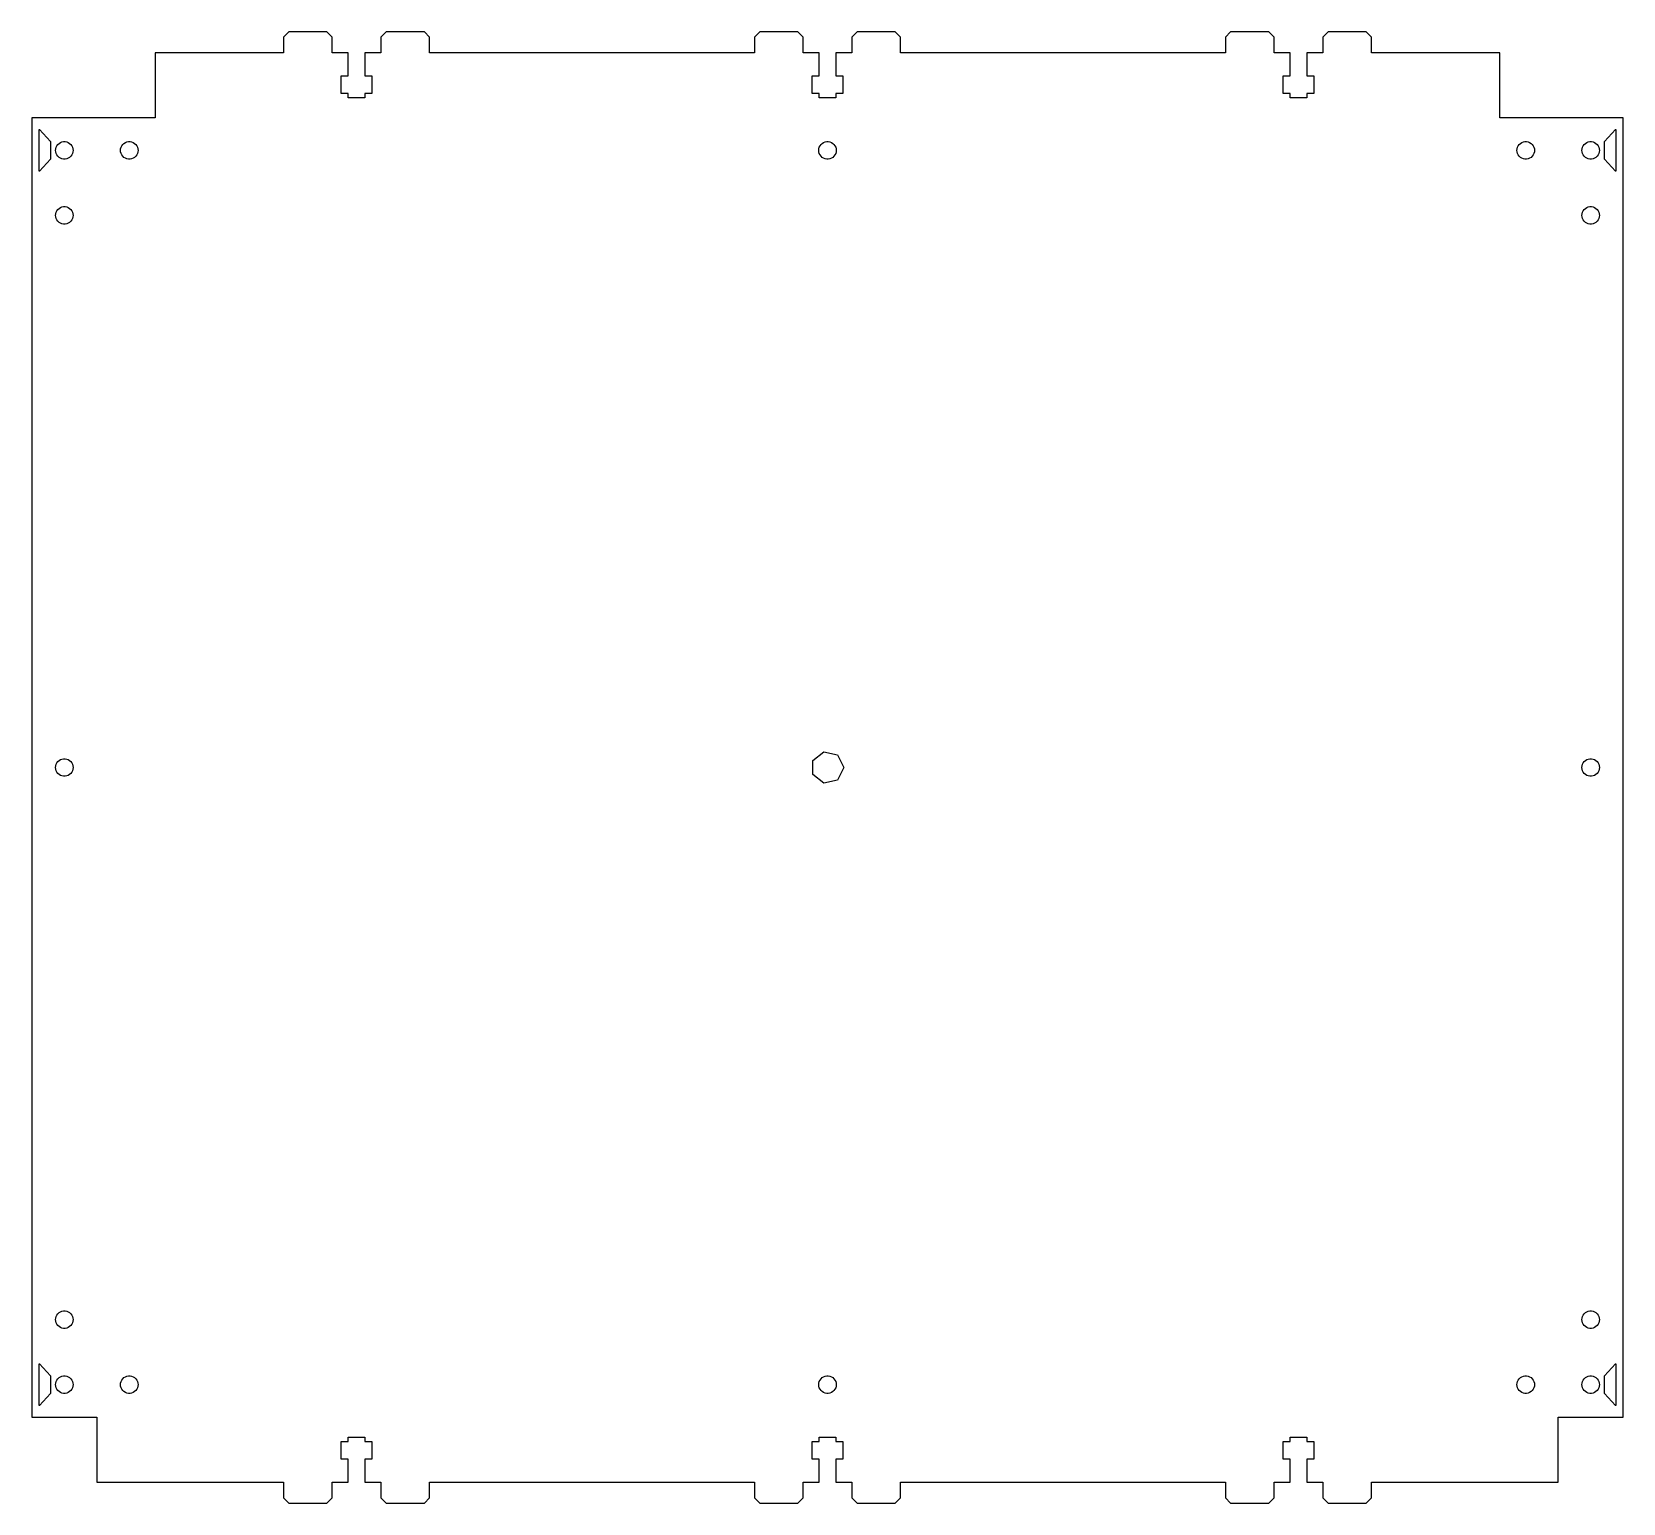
# Model space of a CAD drawing. Header units: metres. Extents: x -245 to 245, y -226 to 226.
import ezdxf

# ---------------------------------------------------------------- set-up
doc = ezdxf.new("R2010")
doc.units = ezdxf.units.M

msp = doc.modelspace()

# ---------------------------------------------------------------- linework, layer by layer
for p, q in [((-165.875, 226.5), (-167.5, 224.875)), ((-154.125, 226.5), (-165.875, 226.5)), ((-152.5, 224.875), (-154.125, 226.5)), ((-135.875, 226.5), (-137.5, 224.875)), ((-124.125, 226.5), (-135.875, 226.5)), ((-122.5, 224.875), (-124.125, 226.5)), ((-20.875, 226.5), (-22.5, 224.875)), ((-9.125, 226.5), (-20.875, 226.5)), ((-7.5, 224.875), (-9.125, 226.5)), ((9.125, 226.5), (7.5, 224.875)), ((20.875, 226.5), (9.125, 226.5)), ((22.5, 224.875), (20.875, 226.5)), ((124.125, 226.5), (122.5, 224.875)), ((135.875, 226.5), (124.125, 226.5)), ((137.5, 224.875), (135.875, 226.5)), ((154.125, 226.5), (152.5, 224.875)), ((165.875, 226.5), (154.125, 226.5)), ((167.5, 224.875), (165.875, 226.5)), ((-167.5, 224.875), (-167.5, 220)), ((-152.5, 220), (-152.5, 224.875)), ((-137.5, 224.875), (-137.5, 220)), ((-122.5, 220), (-122.5, 224.875)), ((-22.5, 224.875), (-22.5, 220)), ((-7.5, 220), (-7.5, 224.875)), ((7.5, 224.875), (7.5, 220)), ((22.5, 220), (22.5, 224.875)), ((122.5, 224.875), (122.5, 220)), ((137.5, 220), (137.5, 224.875)), ((152.5, 224.875), (152.5, 220)), ((167.5, 220), (167.5, 224.875)), ((-167.5, 220), (-207, 220)), ((-207, 220), (-207, 200)), ((-147.563, 220), (-152.5, 220)), ((-147.563, 212.938), (-147.563, 220)), ((-137.5, 220), (-142.437, 220)), ((-142.437, 220), (-142.437, 212.938)), ((-22.5, 220), (-122.5, 220)), ((-2.56299, 220), (-7.5, 220)), ((-2.56299, 212.938), (-2.56299, 220)), ((7.5, 220), (2.56299, 220)), ((2.56299, 220), (2.56299, 212.938)), ((122.5, 220), (22.5, 220)), ((142.437, 220), (137.5, 220)), ((142.437, 212.938), (142.437, 220)), ((152.5, 220), (147.563, 220)), ((147.563, 220), (147.563, 212.938)), ((207, 220), (167.5, 220)), ((207, 200), (207, 220)), ((-149.7, 207.562), (-149.7, 212.938)), ((-149.7, 212.938), (-147.563, 212.938)), ((-142.437, 212.938), (-140.3, 212.938)), ((-140.3, 212.938), (-140.3, 207.562)), ((-4.7, 207.562), (-4.7, 212.938)), ((-4.7, 212.938), (-2.56299, 212.938)), ((2.56299, 212.938), (4.7, 212.938)), ((4.7, 212.938), (4.7, 207.562)), ((140.3, 207.562), (140.3, 212.938)), ((140.3, 212.938), (142.437, 212.938)), ((147.563, 212.938), (149.7, 212.938)), ((149.7, 212.938), (149.7, 207.562)), ((-147.563, 207.562), (-149.7, 207.562)), ((-147.563, 206.188), (-147.563, 207.562)), ((-142.437, 206.188), (-147.563, 206.188)), ((-140.3, 207.562), (-142.437, 207.562)), ((-142.437, 207.562), (-142.437, 206.188)), ((-2.56299, 207.562), (-4.7, 207.562)), ((-2.56299, 206.188), (-2.56299, 207.562)), ((2.56299, 206.188), (-2.56299, 206.188)), ((4.7, 207.562), (2.56299, 207.562)), ((2.56299, 207.562), (2.56299, 206.188)), ((142.437, 207.562), (140.3, 207.562)), ((142.437, 206.188), (142.437, 207.562)), ((147.563, 206.188), (142.437, 206.188)), ((149.7, 207.562), (147.563, 207.562)), ((147.563, 207.562), (147.563, 206.188)), ((-207, 200), (-245, 200)), ((-245, 200), (-245, -200)), ((-242.75, 183.6), (-242.75, 196.4)), ((-242.75, 196.4), (-242.65, 196.4)), ((-242.65, 196.4), (-239.25, 192.7)), ((245, 200), (207, 200)), ((239.25, 192.7), (242.65, 196.4)), ((242.65, 196.4), (242.75, 196.4)), ((242.75, 196.4), (242.75, 183.6)), ((245, -200), (245, 200)), ((-239.25, 192.7), (-239.25, 187.3)), ((-237.518, 190.975), (-237.296, 191.421)), ((-237.296, 191.421), (-236.995, 191.819)), ((-236.995, 191.819), (-236.627, 192.155)), ((-236.627, 192.155), (-236.203, 192.417)), ((-236.203, 192.417), (-235.739, 192.597)), ((-235.739, 192.597), (-235.249, 192.688)), ((-235.249, 192.688), (-234.751, 192.688)), ((-234.751, 192.688), (-234.261, 192.597)), ((-234.261, 192.597), (-233.797, 192.417)), ((-233.797, 192.417), (-233.373, 192.155)), ((-233.373, 192.155), (-233.005, 191.819)), ((-233.005, 191.819), (-232.704, 191.421)), ((-232.704, 191.421), (-232.482, 190.975)), ((-217.518, 190.975), (-217.296, 191.421)), ((-217.296, 191.421), (-216.995, 191.819)), ((-216.995, 191.819), (-216.627, 192.155)), ((-216.627, 192.155), (-216.203, 192.417)), ((-216.203, 192.417), (-215.739, 192.597)), ((-215.739, 192.597), (-215.249, 192.688)), ((-215.249, 192.688), (-214.751, 192.688)), ((-214.751, 192.688), (-214.261, 192.597)), ((-214.261, 192.597), (-213.797, 192.417)), ((-213.797, 192.417), (-213.373, 192.155)), ((-213.373, 192.155), (-213.005, 191.819)), ((-213.005, 191.819), (-212.704, 191.421)), ((-212.704, 191.421), (-212.482, 190.975)), ((-2.51767, 190.975), (-2.29558, 191.421)), ((-2.29558, 191.421), (-1.99532, 191.819)), ((-1.99532, 191.819), (-1.62711, 192.155)), ((-1.62711, 192.155), (-1.20349, 192.417)), ((-1.20349, 192.417), (-0.738876, 192.597)), ((-0.738876, 192.597), (-0.249115, 192.688)), ((-0.249115, 192.688), (0.249115, 192.688)), ((0.249115, 192.688), (0.738876, 192.597)), ((0.738876, 192.597), (1.20349, 192.417)), ((1.20349, 192.417), (1.62711, 192.155)), ((1.62711, 192.155), (1.99532, 191.819)), ((1.99532, 191.819), (2.29558, 191.421)), ((2.29558, 191.421), (2.51767, 190.975)), ((212.482, 190.975), (212.704, 191.421)), ((212.704, 191.421), (213.005, 191.819)), ((213.005, 191.819), (213.373, 192.155)), ((213.373, 192.155), (213.797, 192.417)), ((213.797, 192.417), (214.261, 192.597)), ((214.261, 192.597), (214.751, 192.688)), ((214.751, 192.688), (215.249, 192.688)), ((215.249, 192.688), (215.739, 192.597)), ((215.739, 192.597), (216.203, 192.417)), ((216.203, 192.417), (216.627, 192.155)), ((216.627, 192.155), (216.995, 191.819)), ((216.995, 191.819), (217.296, 191.421)), ((217.296, 191.421), (217.518, 190.975)), ((232.482, 190.975), (232.704, 191.421)), ((232.704, 191.421), (233.005, 191.819)), ((233.005, 191.819), (233.373, 192.155)), ((233.373, 192.155), (233.797, 192.417)), ((233.797, 192.417), (234.261, 192.597)), ((234.261, 192.597), (234.751, 192.688)), ((234.751, 192.688), (235.249, 192.688)), ((235.249, 192.688), (235.739, 192.597)), ((235.739, 192.597), (236.203, 192.417)), ((236.203, 192.417), (236.627, 192.155)), ((236.627, 192.155), (236.995, 191.819)), ((236.995, 191.819), (237.296, 191.421)), ((237.296, 191.421), (237.518, 190.975)), ((239.25, 187.3), (239.25, 192.7)), ((-239.25, 187.3), (-242.65, 183.6)), ((-237.7, 190), (-237.654, 190.496)), ((-237.654, 189.504), (-237.7, 190)), ((-237.654, 190.496), (-237.518, 190.975)), ((-237.518, 189.025), (-237.654, 189.504)), ((-237.296, 188.579), (-237.518, 189.025)), ((-236.995, 188.181), (-237.296, 188.579)), ((-236.627, 187.845), (-236.995, 188.181)), ((-236.203, 187.583), (-236.627, 187.845)), ((-235.739, 187.403), (-236.203, 187.583)), ((-235.249, 187.312), (-235.739, 187.403)), ((-234.751, 187.312), (-235.249, 187.312)), ((-234.261, 187.403), (-234.751, 187.312)), ((-233.797, 187.583), (-234.261, 187.403)), ((-233.373, 187.845), (-233.797, 187.583)), ((-233.005, 188.181), (-233.373, 187.845)), ((-232.704, 188.579), (-233.005, 188.181)), ((-232.482, 189.025), (-232.704, 188.579)), ((-232.482, 190.975), (-232.346, 190.496)), ((-232.346, 189.504), (-232.482, 189.025)), ((-232.346, 190.496), (-232.3, 190)), ((-232.3, 190), (-232.346, 189.504)), ((-217.7, 190), (-217.654, 190.496)), ((-217.654, 189.504), (-217.7, 190)), ((-217.654, 190.496), (-217.518, 190.975)), ((-217.518, 189.025), (-217.654, 189.504)), ((-217.296, 188.579), (-217.518, 189.025)), ((-216.995, 188.181), (-217.296, 188.579)), ((-216.627, 187.845), (-216.995, 188.181)), ((-216.203, 187.583), (-216.627, 187.845)), ((-215.739, 187.403), (-216.203, 187.583)), ((-215.249, 187.312), (-215.739, 187.403)), ((-214.751, 187.312), (-215.249, 187.312)), ((-214.261, 187.403), (-214.751, 187.312)), ((-213.797, 187.583), (-214.261, 187.403)), ((-213.373, 187.845), (-213.797, 187.583)), ((-213.005, 188.181), (-213.373, 187.845)), ((-212.704, 188.579), (-213.005, 188.181)), ((-212.482, 189.025), (-212.704, 188.579)), ((-212.482, 190.975), (-212.346, 190.496)), ((-212.346, 189.504), (-212.482, 189.025)), ((-212.346, 190.496), (-212.3, 190)), ((-212.3, 190), (-212.346, 189.504)), ((-2.7, 190), (-2.65402, 190.496)), ((-2.65402, 189.504), (-2.7, 190)), ((-2.65402, 190.496), (-2.51767, 190.975)), ((-2.51767, 189.025), (-2.65402, 189.504)), ((-2.29558, 188.579), (-2.51767, 189.025)), ((-1.99532, 188.181), (-2.29558, 188.579)), ((-1.62711, 187.845), (-1.99532, 188.181)), ((-1.20349, 187.583), (-1.62711, 187.845)), ((-0.738876, 187.403), (-1.20349, 187.583)), ((-0.249115, 187.312), (-0.738876, 187.403)), ((0.249115, 187.312), (-0.249115, 187.312)), ((0.738876, 187.403), (0.249115, 187.312)), ((1.20349, 187.583), (0.738876, 187.403)), ((1.62711, 187.845), (1.20349, 187.583)), ((1.99532, 188.181), (1.62711, 187.845)), ((2.29558, 188.579), (1.99532, 188.181)), ((2.51767, 189.025), (2.29558, 188.579)), ((2.51767, 190.975), (2.65402, 190.496)), ((2.65402, 189.504), (2.51767, 189.025)), ((2.65402, 190.496), (2.7, 190)), ((2.7, 190), (2.65402, 189.504)), ((212.3, 190), (212.346, 190.496)), ((212.346, 189.504), (212.3, 190)), ((212.346, 190.496), (212.482, 190.975)), ((212.482, 189.025), (212.346, 189.504)), ((212.704, 188.579), (212.482, 189.025)), ((213.005, 188.181), (212.704, 188.579)), ((213.373, 187.845), (213.005, 188.181)), ((213.797, 187.583), (213.373, 187.845)), ((214.261, 187.403), (213.797, 187.583)), ((214.751, 187.312), (214.261, 187.403)), ((215.249, 187.312), (214.751, 187.312)), ((215.739, 187.403), (215.249, 187.312)), ((216.203, 187.583), (215.739, 187.403)), ((216.627, 187.845), (216.203, 187.583)), ((216.995, 188.181), (216.627, 187.845)), ((217.296, 188.579), (216.995, 188.181)), ((217.518, 189.025), (217.296, 188.579)), ((217.518, 190.975), (217.654, 190.496)), ((217.654, 189.504), (217.518, 189.025)), ((217.654, 190.496), (217.7, 190)), ((217.7, 190), (217.654, 189.504)), ((232.3, 190), (232.346, 190.496)), ((232.346, 189.504), (232.3, 190)), ((232.346, 190.496), (232.482, 190.975)), ((232.482, 189.025), (232.346, 189.504)), ((232.704, 188.579), (232.482, 189.025)), ((233.005, 188.181), (232.704, 188.579)), ((233.373, 187.845), (233.005, 188.181)), ((233.797, 187.583), (233.373, 187.845)), ((234.261, 187.403), (233.797, 187.583)), ((234.751, 187.312), (234.261, 187.403)), ((235.249, 187.312), (234.751, 187.312)), ((235.739, 187.403), (235.249, 187.312)), ((236.203, 187.583), (235.739, 187.403)), ((236.627, 187.845), (236.203, 187.583)), ((236.995, 188.181), (236.627, 187.845)), ((237.296, 188.579), (236.995, 188.181)), ((237.518, 189.025), (237.296, 188.579)), ((237.518, 190.975), (237.654, 190.496)), ((237.654, 189.504), (237.518, 189.025)), ((237.654, 190.496), (237.7, 190)), ((237.7, 190), (237.654, 189.504)), ((242.65, 183.6), (239.25, 187.3)), ((-242.65, 183.6), (-242.75, 183.6)), ((242.75, 183.6), (242.65, 183.6)), ((-237.296, 171.421), (-236.995, 171.819)), ((-236.995, 171.819), (-236.627, 172.155)), ((-236.627, 172.155), (-236.203, 172.417)), ((-236.203, 172.417), (-235.739, 172.597)), ((-235.739, 172.597), (-235.249, 172.688)), ((-235.249, 172.688), (-234.751, 172.688)), ((-234.751, 172.688), (-234.261, 172.597)), ((-234.261, 172.597), (-233.797, 172.417)), ((-233.797, 172.417), (-233.373, 172.155)), ((-233.373, 172.155), (-233.005, 171.819)), ((-233.005, 171.819), (-232.704, 171.421)), ((232.704, 171.421), (233.005, 171.819)), ((233.005, 171.819), (233.373, 172.155)), ((233.373, 172.155), (233.797, 172.417)), ((233.797, 172.417), (234.261, 172.597)), ((234.261, 172.597), (234.751, 172.688)), ((234.751, 172.688), (235.249, 172.688)), ((235.249, 172.688), (235.739, 172.597)), ((235.739, 172.597), (236.203, 172.417)), ((236.203, 172.417), (236.627, 172.155)), ((236.627, 172.155), (236.995, 171.819)), ((236.995, 171.819), (237.296, 171.421)), ((-237.7, 170), (-237.654, 170.496)), ((-237.654, 169.504), (-237.7, 170)), ((-237.654, 170.496), (-237.518, 170.975)), ((-237.518, 169.025), (-237.654, 169.504)), ((-237.518, 170.975), (-237.296, 171.421)), ((-237.296, 168.579), (-237.518, 169.025)), ((-236.995, 168.181), (-237.296, 168.579)), ((-236.627, 167.845), (-236.995, 168.181)), ((-236.203, 167.583), (-236.627, 167.845)), ((-235.739, 167.403), (-236.203, 167.583)), ((-235.249, 167.312), (-235.739, 167.403)), ((-234.751, 167.312), (-235.249, 167.312)), ((-234.261, 167.403), (-234.751, 167.312)), ((-233.797, 167.583), (-234.261, 167.403)), ((-233.373, 167.845), (-233.797, 167.583)), ((-233.005, 168.181), (-233.373, 167.845)), ((-232.704, 168.579), (-233.005, 168.181)), ((-232.704, 171.421), (-232.482, 170.975)), ((-232.482, 169.025), (-232.704, 168.579)), ((-232.482, 170.975), (-232.346, 170.496)), ((-232.346, 169.504), (-232.482, 169.025)), ((-232.346, 170.496), (-232.3, 170)), ((-232.3, 170), (-232.346, 169.504)), ((232.3, 170), (232.346, 170.496)), ((232.346, 169.504), (232.3, 170)), ((232.346, 170.496), (232.482, 170.975)), ((232.482, 169.025), (232.346, 169.504)), ((232.482, 170.975), (232.704, 171.421)), ((232.704, 168.579), (232.482, 169.025)), ((233.005, 168.181), (232.704, 168.579)), ((233.373, 167.845), (233.005, 168.181)), ((233.797, 167.583), (233.373, 167.845)), ((234.261, 167.403), (233.797, 167.583)), ((234.751, 167.312), (234.261, 167.403)), ((235.249, 167.312), (234.751, 167.312)), ((235.739, 167.403), (235.249, 167.312)), ((236.203, 167.583), (235.739, 167.403)), ((236.627, 167.845), (236.203, 167.583)), ((236.995, 168.181), (236.627, 167.845)), ((237.296, 168.579), (236.995, 168.181)), ((237.296, 171.421), (237.518, 170.975)), ((237.518, 169.025), (237.296, 168.579)), ((237.518, 170.975), (237.654, 170.496)), ((237.654, 169.504), (237.518, 169.025)), ((237.654, 170.496), (237.7, 170)), ((237.7, 170), (237.654, 169.504)), ((-237.7, 0), (-237.654, 0.496109)), ((-237.654, -0.496109), (-237.7, 0)), ((-237.654, 0.496109), (-237.518, 0.975342)), ((-237.518, 0.975342), (-237.296, 1.42136)), ((-237.296, 1.42136), (-236.995, 1.81897)), ((-236.995, 1.81897), (-236.627, 2.15463)), ((-236.627, 2.15463), (-236.203, 2.41693)), ((-236.203, 2.41693), (-235.739, 2.59692)), ((-235.739, 2.59692), (-235.249, 2.68848)), ((-235.249, 2.68848), (-234.751, 2.68848)), ((-234.751, 2.68848), (-234.261, 2.59692)), ((-234.261, 2.59692), (-233.797, 2.41693)), ((-233.797, 2.41693), (-233.373, 2.15463)), ((-233.373, 2.15463), (-233.005, 1.81897)), ((-233.005, 1.81897), (-232.704, 1.42136)), ((-232.704, 1.42136), (-232.482, 0.975342)), ((-232.482, 0.975342), (-232.346, 0.496109)), ((-232.346, 0.496109), (-232.3, 0)), ((-232.3, 0), (-232.346, -0.496109)), ((-4.50484, 2.16942), (-1.11259, 4.87463)), ((-4.50484, -2.16942), (-4.50484, 2.16942)), ((-1.11259, 4.87463), (3.11745, 3.90915)), ((3.11745, 3.90915), (5, 0)), ((5, 0), (3.11745, -3.90915)), ((232.3, 0), (232.346, 0.496109)), ((232.346, -0.496109), (232.3, 0)), ((232.346, 0.496109), (232.482, 0.975342)), ((232.482, 0.975342), (232.704, 1.42136)), ((232.704, 1.42136), (233.005, 1.81897)), ((233.005, 1.81897), (233.373, 2.15463)), ((233.373, 2.15463), (233.797, 2.41693)), ((233.797, 2.41693), (234.261, 2.59692)), ((234.261, 2.59692), (234.751, 2.68848)), ((234.751, 2.68848), (235.249, 2.68848)), ((235.249, 2.68848), (235.739, 2.59692)), ((235.739, 2.59692), (236.203, 2.41693)), ((236.203, 2.41693), (236.627, 2.15463)), ((236.627, 2.15463), (236.995, 1.81897)), ((236.995, 1.81897), (237.296, 1.42136)), ((237.296, 1.42136), (237.518, 0.975342)), ((237.518, 0.975342), (237.654, 0.496109)), ((237.654, 0.496109), (237.7, 0)), ((237.7, 0), (237.654, -0.496109)), ((-237.518, -0.975342), (-237.654, -0.496109)), ((-237.296, -1.42136), (-237.518, -0.975342)), ((-236.995, -1.81897), (-237.296, -1.42136)), ((-236.627, -2.15463), (-236.995, -1.81897)), ((-236.203, -2.41693), (-236.627, -2.15463)), ((-235.739, -2.59692), (-236.203, -2.41693)), ((-235.249, -2.68848), (-235.739, -2.59692)), ((-234.751, -2.68848), (-235.249, -2.68848)), ((-234.261, -2.59692), (-234.751, -2.68848)), ((-233.797, -2.41693), (-234.261, -2.59692)), ((-233.373, -2.15463), (-233.797, -2.41693)), ((-233.005, -1.81897), (-233.373, -2.15463)), ((-232.704, -1.42136), (-233.005, -1.81897)), ((-232.482, -0.975342), (-232.704, -1.42136)), ((-232.346, -0.496109), (-232.482, -0.975342)), ((-1.11259, -4.87463), (-4.50484, -2.16942)), ((3.11745, -3.90915), (-1.11259, -4.87463)), ((232.482, -0.975342), (232.346, -0.496109)), ((232.704, -1.42136), (232.482, -0.975342)), ((233.005, -1.81897), (232.704, -1.42136)), ((233.373, -2.15463), (233.005, -1.81897)), ((233.797, -2.41693), (233.373, -2.15463)), ((234.261, -2.59692), (233.797, -2.41693)), ((234.751, -2.68848), (234.261, -2.59692)), ((235.249, -2.68848), (234.751, -2.68848)), ((235.739, -2.59692), (235.249, -2.68848)), ((236.203, -2.41693), (235.739, -2.59692)), ((236.627, -2.15463), (236.203, -2.41693)), ((236.995, -1.81897), (236.627, -2.15463)), ((237.296, -1.42136), (236.995, -1.81897)), ((237.518, -0.975342), (237.296, -1.42136)), ((237.654, -0.496109), (237.518, -0.975342)), ((-237.7, -170), (-237.654, -169.504)), ((-237.654, -170.496), (-237.7, -170)), ((-237.654, -169.504), (-237.518, -169.025)), ((-237.518, -170.975), (-237.654, -170.496)), ((-237.518, -169.025), (-237.296, -168.579)), ((-237.296, -171.421), (-237.518, -170.975)), ((-237.296, -168.579), (-236.995, -168.181)), ((-236.995, -171.819), (-237.296, -171.421)), ((-236.995, -168.181), (-236.627, -167.845)), ((-236.627, -167.845), (-236.203, -167.583)), ((-236.203, -167.583), (-235.739, -167.403)), ((-235.739, -167.403), (-235.249, -167.312)), ((-235.249, -167.312), (-234.751, -167.312)), ((-234.751, -167.312), (-234.261, -167.403)), ((-234.261, -167.403), (-233.797, -167.583)), ((-233.797, -167.583), (-233.373, -167.845)), ((-233.373, -167.845), (-233.005, -168.181)), ((-233.005, -168.181), (-232.704, -168.579)), ((-232.704, -171.421), (-233.005, -171.819)), ((-232.704, -168.579), (-232.482, -169.025)), ((-232.482, -170.975), (-232.704, -171.421)), ((-232.482, -169.025), (-232.346, -169.504)), ((-232.346, -170.496), (-232.482, -170.975)), ((-232.346, -169.504), (-232.3, -170)), ((-232.3, -170), (-232.346, -170.496)), ((232.3, -170), (232.346, -169.504)), ((232.346, -170.496), (232.3, -170)), ((232.346, -169.504), (232.482, -169.025)), ((232.482, -170.975), (232.346, -170.496)), ((232.482, -169.025), (232.704, -168.579)), ((232.704, -171.421), (232.482, -170.975)), ((232.704, -168.579), (233.005, -168.181)), ((233.005, -171.819), (232.704, -171.421)), ((233.005, -168.181), (233.373, -167.845)), ((233.373, -167.845), (233.797, -167.583)), ((233.797, -167.583), (234.261, -167.403)), ((234.261, -167.403), (234.751, -167.312)), ((234.751, -167.312), (235.249, -167.312)), ((235.249, -167.312), (235.739, -167.403)), ((235.739, -167.403), (236.203, -167.583)), ((236.203, -167.583), (236.627, -167.845)), ((236.627, -167.845), (236.995, -168.181)), ((236.995, -168.181), (237.296, -168.579)), ((237.296, -171.421), (236.995, -171.819)), ((237.296, -168.579), (237.518, -169.025)), ((237.518, -170.975), (237.296, -171.421)), ((237.518, -169.025), (237.654, -169.504)), ((237.654, -170.496), (237.518, -170.975)), ((237.654, -169.504), (237.7, -170)), ((237.7, -170), (237.654, -170.496)), ((-236.627, -172.155), (-236.995, -171.819)), ((-236.203, -172.417), (-236.627, -172.155)), ((-235.739, -172.597), (-236.203, -172.417)), ((-235.249, -172.688), (-235.739, -172.597)), ((-234.751, -172.688), (-235.249, -172.688)), ((-234.261, -172.597), (-234.751, -172.688)), ((-233.797, -172.417), (-234.261, -172.597)), ((-233.373, -172.155), (-233.797, -172.417)), ((-233.005, -171.819), (-233.373, -172.155)), ((233.373, -172.155), (233.005, -171.819)), ((233.797, -172.417), (233.373, -172.155)), ((234.261, -172.597), (233.797, -172.417)), ((234.751, -172.688), (234.261, -172.597)), ((235.249, -172.688), (234.751, -172.688)), ((235.739, -172.597), (235.249, -172.688)), ((236.203, -172.417), (235.739, -172.597)), ((236.627, -172.155), (236.203, -172.417)), ((236.995, -171.819), (236.627, -172.155)), ((-242.75, -196.4), (-242.75, -183.6)), ((-242.75, -183.6), (-242.65, -183.6)), ((-242.65, -183.6), (-239.25, -187.3)), ((239.25, -187.3), (242.65, -183.6)), ((242.65, -183.6), (242.75, -183.6)), ((242.75, -183.6), (242.75, -196.4)), ((-239.25, -187.3), (-239.25, -192.7)), ((-237.7, -190), (-237.654, -189.504)), ((-237.654, -190.496), (-237.7, -190)), ((-237.654, -189.504), (-237.518, -189.025)), ((-237.518, -190.975), (-237.654, -190.496)), ((-237.518, -189.025), (-237.296, -188.579)), ((-237.296, -191.421), (-237.518, -190.975)), ((-237.296, -188.579), (-236.995, -188.181)), ((-236.995, -188.181), (-236.627, -187.845)), ((-236.627, -187.845), (-236.203, -187.583)), ((-236.203, -187.583), (-235.739, -187.403)), ((-235.739, -187.403), (-235.249, -187.312)), ((-235.249, -187.312), (-234.751, -187.312)), ((-234.751, -187.312), (-234.261, -187.403)), ((-234.261, -187.403), (-233.797, -187.583)), ((-233.797, -187.583), (-233.373, -187.845)), ((-233.373, -187.845), (-233.005, -188.181)), ((-233.005, -188.181), (-232.704, -188.579)), ((-232.704, -188.579), (-232.482, -189.025)), ((-232.482, -190.975), (-232.704, -191.421)), ((-232.482, -189.025), (-232.346, -189.504)), ((-232.346, -190.496), (-232.482, -190.975)), ((-232.346, -189.504), (-232.3, -190)), ((-232.3, -190), (-232.346, -190.496)), ((-217.7, -190), (-217.654, -189.504)), ((-217.654, -190.496), (-217.7, -190)), ((-217.654, -189.504), (-217.518, -189.025)), ((-217.518, -190.975), (-217.654, -190.496)), ((-217.518, -189.025), (-217.296, -188.579)), ((-217.296, -191.421), (-217.518, -190.975)), ((-217.296, -188.579), (-216.995, -188.181)), ((-216.995, -188.181), (-216.627, -187.845)), ((-216.627, -187.845), (-216.203, -187.583)), ((-216.203, -187.583), (-215.739, -187.403)), ((-215.739, -187.403), (-215.249, -187.312)), ((-215.249, -187.312), (-214.751, -187.312)), ((-214.751, -187.312), (-214.261, -187.403)), ((-214.261, -187.403), (-213.797, -187.583)), ((-213.797, -187.583), (-213.373, -187.845)), ((-213.373, -187.845), (-213.005, -188.181)), ((-213.005, -188.181), (-212.704, -188.579)), ((-212.704, -188.579), (-212.482, -189.025)), ((-212.482, -190.975), (-212.704, -191.421)), ((-212.482, -189.025), (-212.346, -189.504)), ((-212.346, -190.496), (-212.482, -190.975)), ((-212.346, -189.504), (-212.3, -190)), ((-212.3, -190), (-212.346, -190.496)), ((-2.7, -190), (-2.65402, -189.504)), ((-2.65402, -190.496), (-2.7, -190)), ((-2.65402, -189.504), (-2.51767, -189.025)), ((-2.51767, -190.975), (-2.65402, -190.496)), ((-2.51767, -189.025), (-2.29558, -188.579)), ((-2.29558, -191.421), (-2.51767, -190.975)), ((-2.29558, -188.579), (-1.99532, -188.181)), ((-1.99532, -188.181), (-1.62711, -187.845)), ((-1.62711, -187.845), (-1.20349, -187.583)), ((-1.20349, -187.583), (-0.738876, -187.403)), ((-0.738876, -187.403), (-0.249115, -187.312)), ((-0.249115, -187.312), (0.249115, -187.312)), ((0.249115, -187.312), (0.738876, -187.403)), ((0.738876, -187.403), (1.20349, -187.583)), ((1.20349, -187.583), (1.62711, -187.845)), ((1.62711, -187.845), (1.99532, -188.181)), ((1.99532, -188.181), (2.29558, -188.579)), ((2.29558, -188.579), (2.51767, -189.025)), ((2.51767, -190.975), (2.29558, -191.421)), ((2.51767, -189.025), (2.65402, -189.504)), ((2.65402, -190.496), (2.51767, -190.975)), ((2.65402, -189.504), (2.7, -190)), ((2.7, -190), (2.65402, -190.496)), ((212.3, -190), (212.346, -189.504)), ((212.346, -190.496), (212.3, -190)), ((212.346, -189.504), (212.482, -189.025)), ((212.482, -190.975), (212.346, -190.496)), ((212.482, -189.025), (212.704, -188.579)), ((212.704, -191.421), (212.482, -190.975)), ((212.704, -188.579), (213.005, -188.181)), ((213.005, -188.181), (213.373, -187.845)), ((213.373, -187.845), (213.797, -187.583)), ((213.797, -187.583), (214.261, -187.403)), ((214.261, -187.403), (214.751, -187.312)), ((214.751, -187.312), (215.249, -187.312)), ((215.249, -187.312), (215.739, -187.403)), ((215.739, -187.403), (216.203, -187.583)), ((216.203, -187.583), (216.627, -187.845)), ((216.627, -187.845), (216.995, -188.181)), ((216.995, -188.181), (217.296, -188.579)), ((217.296, -188.579), (217.518, -189.025)), ((217.518, -190.975), (217.296, -191.421)), ((217.518, -189.025), (217.654, -189.504)), ((217.654, -190.496), (217.518, -190.975)), ((217.654, -189.504), (217.7, -190)), ((217.7, -190), (217.654, -190.496)), ((232.3, -190), (232.346, -189.504)), ((232.346, -190.496), (232.3, -190)), ((232.346, -189.504), (232.482, -189.025)), ((232.482, -190.975), (232.346, -190.496)), ((232.482, -189.025), (232.704, -188.579)), ((232.704, -191.421), (232.482, -190.975)), ((232.704, -188.579), (233.005, -188.181)), ((233.005, -188.181), (233.373, -187.845)), ((233.373, -187.845), (233.797, -187.583)), ((233.797, -187.583), (234.261, -187.403)), ((234.261, -187.403), (234.751, -187.312)), ((234.751, -187.312), (235.249, -187.312)), ((235.249, -187.312), (235.739, -187.403)), ((235.739, -187.403), (236.203, -187.583)), ((236.203, -187.583), (236.627, -187.845)), ((236.627, -187.845), (236.995, -188.181)), ((236.995, -188.181), (237.296, -188.579)), ((237.296, -188.579), (237.518, -189.025)), ((237.518, -190.975), (237.296, -191.421)), ((237.518, -189.025), (237.654, -189.504)), ((237.654, -190.496), (237.518, -190.975)), ((237.654, -189.504), (237.7, -190)), ((237.7, -190), (237.654, -190.496)), ((239.25, -192.7), (239.25, -187.3)), ((-239.25, -192.7), (-242.65, -196.4)), ((-236.995, -191.819), (-237.296, -191.421)), ((-236.627, -192.155), (-236.995, -191.819)), ((-236.203, -192.417), (-236.627, -192.155)), ((-235.739, -192.597), (-236.203, -192.417)), ((-235.249, -192.688), (-235.739, -192.597)), ((-234.751, -192.688), (-235.249, -192.688)), ((-234.261, -192.597), (-234.751, -192.688)), ((-233.797, -192.417), (-234.261, -192.597)), ((-233.373, -192.155), (-233.797, -192.417)), ((-233.005, -191.819), (-233.373, -192.155)), ((-232.704, -191.421), (-233.005, -191.819)), ((-216.995, -191.819), (-217.296, -191.421)), ((-216.627, -192.155), (-216.995, -191.819)), ((-216.203, -192.417), (-216.627, -192.155)), ((-215.739, -192.597), (-216.203, -192.417)), ((-215.249, -192.688), (-215.739, -192.597)), ((-214.751, -192.688), (-215.249, -192.688)), ((-214.261, -192.597), (-214.751, -192.688)), ((-213.797, -192.417), (-214.261, -192.597)), ((-213.373, -192.155), (-213.797, -192.417)), ((-213.005, -191.819), (-213.373, -192.155)), ((-212.704, -191.421), (-213.005, -191.819)), ((-1.99532, -191.819), (-2.29558, -191.421)), ((-1.62711, -192.155), (-1.99532, -191.819)), ((-1.20349, -192.417), (-1.62711, -192.155)), ((-0.738876, -192.597), (-1.20349, -192.417)), ((-0.249115, -192.688), (-0.738876, -192.597)), ((0.249115, -192.688), (-0.249115, -192.688)), ((0.738876, -192.597), (0.249115, -192.688)), ((1.20349, -192.417), (0.738876, -192.597)), ((1.62711, -192.155), (1.20349, -192.417)), ((1.99532, -191.819), (1.62711, -192.155)), ((2.29558, -191.421), (1.99532, -191.819)), ((213.005, -191.819), (212.704, -191.421)), ((213.373, -192.155), (213.005, -191.819)), ((213.797, -192.417), (213.373, -192.155)), ((214.261, -192.597), (213.797, -192.417)), ((214.751, -192.688), (214.261, -192.597)), ((215.249, -192.688), (214.751, -192.688)), ((215.739, -192.597), (215.249, -192.688)), ((216.203, -192.417), (215.739, -192.597)), ((216.627, -192.155), (216.203, -192.417)), ((216.995, -191.819), (216.627, -192.155)), ((217.296, -191.421), (216.995, -191.819)), ((233.005, -191.819), (232.704, -191.421)), ((233.373, -192.155), (233.005, -191.819)), ((233.797, -192.417), (233.373, -192.155)), ((234.261, -192.597), (233.797, -192.417)), ((234.751, -192.688), (234.261, -192.597)), ((235.249, -192.688), (234.751, -192.688)), ((235.739, -192.597), (235.249, -192.688)), ((236.203, -192.417), (235.739, -192.597)), ((236.627, -192.155), (236.203, -192.417)), ((236.995, -191.819), (236.627, -192.155)), ((237.296, -191.421), (236.995, -191.819)), ((242.65, -196.4), (239.25, -192.7)), ((-245, -200), (-225, -200)), ((-242.65, -196.4), (-242.75, -196.4)), ((-225, -200), (-225, -220)), ((225, -220), (225, -200)), ((225, -200), (245, -200)), ((242.75, -196.4), (242.65, -196.4)), ((-149.7, -212.938), (-149.7, -207.562)), ((-149.7, -207.562), (-147.563, -207.562)), ((-147.563, -207.562), (-147.563, -206.188)), ((-147.563, -206.188), (-142.437, -206.188)), ((-142.437, -206.188), (-142.437, -207.562)), ((-142.437, -207.562), (-140.3, -207.562)), ((-140.3, -207.562), (-140.3, -212.938)), ((-4.7, -212.938), (-4.7, -207.562)), ((-4.7, -207.562), (-2.56299, -207.562)), ((-2.56299, -207.562), (-2.56299, -206.188)), ((-2.56299, -206.188), (2.56299, -206.188)), ((2.56299, -206.188), (2.56299, -207.562)), ((2.56299, -207.562), (4.7, -207.562)), ((4.7, -207.562), (4.7, -212.938)), ((140.3, -212.938), (140.3, -207.562)), ((140.3, -207.562), (142.437, -207.562)), ((142.437, -207.562), (142.437, -206.188)), ((142.437, -206.188), (147.563, -206.188)), ((147.563, -206.188), (147.563, -207.562)), ((147.563, -207.562), (149.7, -207.562)), ((149.7, -207.562), (149.7, -212.938)), ((-147.563, -212.938), (-149.7, -212.938)), ((-147.563, -220), (-147.563, -212.938)), ((-140.3, -212.938), (-142.437, -212.938)), ((-142.437, -212.938), (-142.437, -220)), ((-2.56299, -212.938), (-4.7, -212.938)), ((-2.56299, -220), (-2.56299, -212.938)), ((4.7, -212.938), (2.56299, -212.938)), ((2.56299, -212.938), (2.56299, -220)), ((142.437, -212.938), (140.3, -212.938)), ((142.437, -220), (142.437, -212.938)), ((149.7, -212.938), (147.563, -212.938)), ((147.563, -212.938), (147.563, -220)), ((-225, -220), (-167.5, -220)), ((-167.5, -220), (-167.5, -224.875)), ((-152.5, -224.875), (-152.5, -220)), ((-152.5, -220), (-147.563, -220)), ((-142.437, -220), (-137.5, -220)), ((-137.5, -220), (-137.5, -224.875)), ((-122.5, -224.875), (-122.5, -220)), ((-122.5, -220), (-22.5, -220)), ((-22.5, -220), (-22.5, -224.875)), ((-7.5, -224.875), (-7.5, -220)), ((-7.5, -220), (-2.56299, -220)), ((2.56299, -220), (7.5, -220)), ((7.5, -220), (7.5, -224.875)), ((22.5, -224.875), (22.5, -220)), ((22.5, -220), (122.5, -220)), ((122.5, -220), (122.5, -224.875)), ((137.5, -224.875), (137.5, -220)), ((137.5, -220), (142.437, -220)), ((147.563, -220), (152.5, -220)), ((152.5, -220), (152.5, -224.875)), ((167.5, -224.875), (167.5, -220)), ((167.5, -220), (225, -220)), ((-167.5, -224.875), (-165.875, -226.5)), ((-154.125, -226.5), (-152.5, -224.875)), ((-137.5, -224.875), (-135.875, -226.5)), ((-124.125, -226.5), (-122.5, -224.875)), ((-22.5, -224.875), (-20.875, -226.5)), ((-9.125, -226.5), (-7.5, -224.875)), ((7.5, -224.875), (9.125, -226.5)), ((20.875, -226.5), (22.5, -224.875)), ((122.5, -224.875), (124.125, -226.5)), ((135.875, -226.5), (137.5, -224.875)), ((152.5, -224.875), (154.125, -226.5)), ((165.875, -226.5), (167.5, -224.875)), ((-165.875, -226.5), (-154.125, -226.5)), ((-135.875, -226.5), (-124.125, -226.5)), ((-20.875, -226.5), (-9.125, -226.5)), ((9.125, -226.5), (20.875, -226.5)), ((124.125, -226.5), (135.875, -226.5)), ((154.125, -226.5), (165.875, -226.5))]:
    msp.add_line(p, q)

doc.saveas('drawing.dxf')
